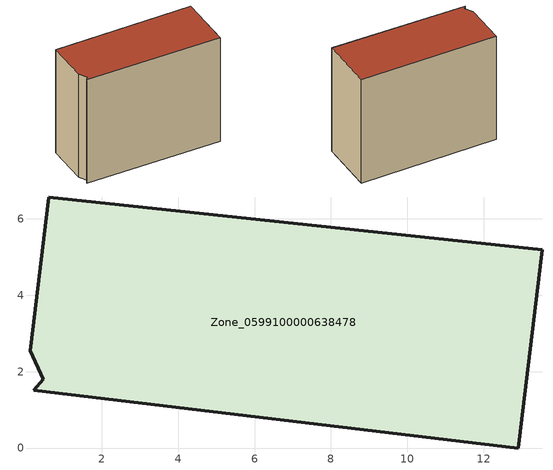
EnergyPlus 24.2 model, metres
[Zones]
Zone_0599100000638478
 floor ground (C_G): 0.46,1.8 0.12,2.55 0.61,6.58 13.53,5.19 12.91,0 0.21,1.51 z0
 wall outside (C_F): 12.91,0 13.53,5.19 0.61,6.58 0.12,2.55 0.46,1.8 0.21,1.51 12.91,0 z0:10.7
 roof outside (C_R): 0.46,1.8 0.21,1.51 12.91,0 13.53,5.19 0.61,6.58 0.12,2.55 z10.7
[BUILDING]
Pand.0599100000638478: North Axis=0; Terrain=City; Loads Convergence Tolerance Value=0.04; Temperature Convergence Tolerance Value=0.4; Solar Distribution=FullExterior; Maximum Number of Warmup Days=25; Minimum Number of Warmup Days=1
[Site:Location]
Rotterdam.The.Hague.AP_ZH_NLD Design_Conditions: Latitude=51.96; Longitude=4.45; Time Zone=1; Elevation=-4.5
[SITE:GROUNDTEMPERATURE:BUILDINGSURFACE]
18, 18, 18, 18, 18, 18, 18, 18, 18, 18, 18, 18
[MATERIAL] Thermal Absorptance=0.9; Solar Absorptance=0.7; Visible Absorptance=0.7
Name | Roughness | Thickness | Conductivity | Density | Specific Heat
G.TI.1946 | MediumSmooth | 0.15 | 1 | 540 | 1210
F.TI.1946 | Rough | 0.3 | 0.857143 | 1920 | 840
R.TI.1946 | MediumRough | 0.2 | 0.1 | 1500 | 1000
[CONSTRUCTION]
C_G: G.TI.1946
C_F: F.TI.1946
C_R: R.TI.1946
[ZONE]
Zone_0599100000638478: Type=1; Multiplier=1; Ceiling Height=Autocalculate; Volume=Autocalculate; Floor Area=autocalculate; Part of Total Floor Area=Yes
[ZONEINFILTRATION:DESIGNFLOWRATE]
Infil_Zone_0599100000638478: Zone or ZoneList or Space or SpaceList=Zone_0599100000638478; Schedule=AlwaysOn; Design Flow Rate Calculation Method=Flow/Area; Flow Rate per Floor Area=0.003; Constant Term Coefficient=1; Temperature Term Coefficient=0; Velocity Term Coefficient=0; Velocity Squared Term Coefficient=0
[HVACTEMPLATE:ZONE:IDEALLOADSAIRSYSTEM]
Zone_0599100000638478: Maximum Heating Supply Air Temperature=50; Minimum Cooling Supply Air Temperature=13; Maximum Heating Supply Air Humidity Ratio=0.0156; Minimum Cooling Supply Air Humidity Ratio=0.0077; Heating Limit=NoLimit; Cooling Limit=NoLimit; Dehumidification Control Type=ConstantSensibleHeatRatio; Cooling Sensible Heat Ratio=0.7; Dehumidification Setpoint=60; Humidification Control Type=None; Humidification Setpoint=30; Outdoor Air Method=None; Outdoor Air Flow Rate per Person=0.00944; Outdoor Air Flow Rate per Zone Floor Area=0; Outdoor Air Flow Rate per Zone=0; Demand Controlled Ventilation Type=None; Outdoor Air Economizer Type=NoEconomizer; Heat Recovery Type=None; Sensible Heat Recovery Effectiveness=0.7; Latent Heat Recovery Effectiveness=0.65
[ZONECONTROL:THERMOSTAT]
ThermostatControl_Zone_0599100000638478: Zone or ZoneList=Zone_0599100000638478; Control Type Schedule=DualSetpointControlType; Control 1=Thermostat_Zone_0599100000638478; Temperature Difference Between Cutout And Setpoint=0
[THERMOSTATSETPOINT:DUALSETPOINT]
Thermostat_Zone_0599100000638478: Heating Setpoint Temperature Schedule=HeatingSetpoint_Zone_0599100000638478; Cooling Setpoint Temperature Schedule=CoolingSetpoint_Zone_0599100000638478
[SCHEDULE:COMPACT]
HeatingSetpoint_Zone_0599100000638478: Through: 12/31, For: AllDays, Until: 24:00, 21
CoolingSetpoint_Zone_0599100000638478: Through: 12/31, For: AllDays, Until: 24:00, 24
DualSetpointControlType: Through: 12/31, For: AllDays, Until: 24:00, 4
AlwaysOn: Through: 12/31, For: AllDays, Until: 24:00, 1
